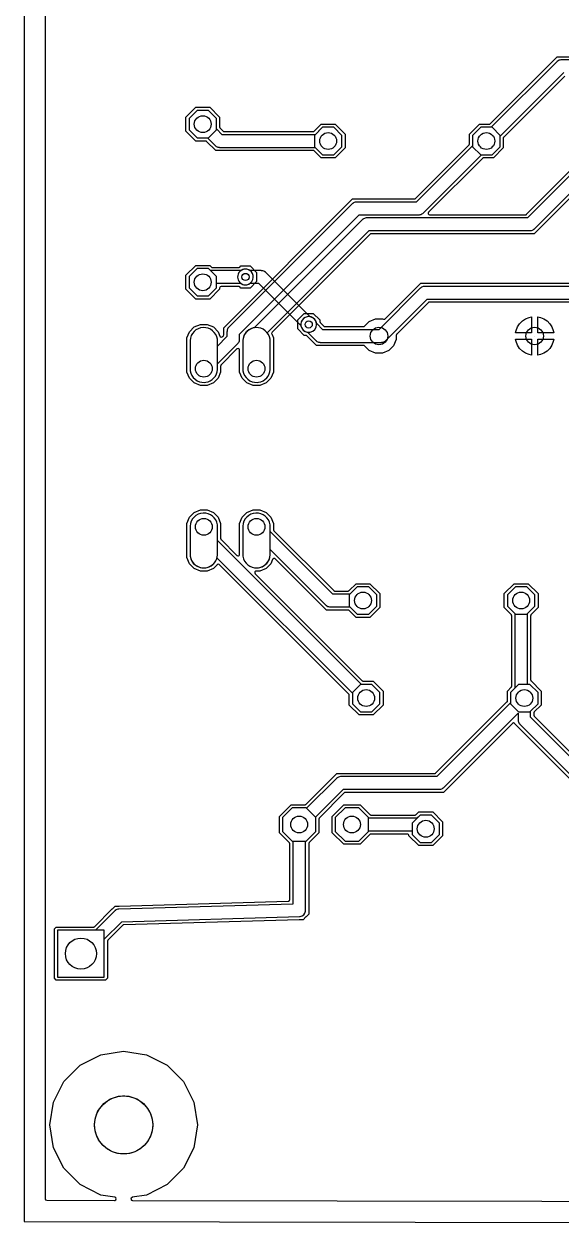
# Model space of a CAD drawing. Header units: millimetres. Extents: x 5.1 to 80.4, y -4 to 85.1.
# Drawn here: x 5.1 to 31, y -4 to 53.8 of the extents above; entities that cross this region are included whole.
import ezdxf

# ---------------------------------------------------------------- set-up
doc = ezdxf.new("R2010")
doc.units = ezdxf.units.MM

msp = doc.modelspace()

# ---------------------------------------------------------------- linework, layer by layer
at = {"layer": '16_copper'}
for points in [[(14.351, 48.748), (14.351, 49.296), (13.964, 49.682), (13.417, 49.682), (13.03, 49.296), (13.03, 48.748), (13.417, 48.362), (13.964, 48.362)], [(20.396, 47.936), (20.396, 48.483), (20.009, 48.87), (19.462, 48.87), (19.075, 48.483), (19.075, 47.936), (19.462, 47.549), (20.009, 47.549)], [(28.016, 47.936), (28.016, 48.483), (27.629, 48.87), (27.082, 48.87), (26.695, 48.483), (26.695, 47.936), (27.082, 47.549), (27.629, 47.549)], [(14.351, 41.128), (14.351, 41.676), (13.964, 42.062), (13.417, 42.062), (13.03, 41.676), (13.03, 41.128), (13.417, 40.742), (13.964, 40.742)], [(22.073, 25.787), (22.073, 26.334), (21.686, 26.721), (21.139, 26.721), (20.752, 26.334), (20.752, 25.787), (21.139, 25.4), (21.686, 25.4)], [(29.693, 25.787), (29.693, 26.334), (29.306, 26.721), (28.759, 26.721), (28.372, 26.334), (28.372, 25.787), (28.759, 25.4), (29.306, 25.4)], [(22.225, 21.088), (22.225, 21.635), (21.838, 22.022), (21.291, 22.022), (20.904, 21.635), (20.904, 21.088), (21.291, 20.701), (21.838, 20.701)], [(29.845, 21.088), (29.845, 21.635), (29.458, 22.022), (28.911, 22.022), (28.524, 21.635), (28.524, 21.088), (28.911, 20.701), (29.458, 20.701)], [(19.139, 14.934), (19.139, 15.597), (18.67, 16.066), (18.007, 16.066), (17.539, 15.597), (17.539, 14.934), (18.007, 14.465), (18.67, 14.465)], [(21.679, 14.934), (21.679, 15.597), (21.21, 16.066), (20.547, 16.066), (20.079, 15.597), (20.079, 14.934), (20.547, 14.465), (21.21, 14.465)], [(25.095, 14.789), (25.095, 15.336), (24.708, 15.723), (24.161, 15.723), (23.774, 15.336), (23.774, 14.789), (24.161, 14.402), (24.708, 14.402)], [(8.948, 10.167), (6.698, 10.167), (6.698, 7.917), (8.948, 7.917)]]:
    msp.add_lwpolyline(points, close=True, dxfattribs=at)
for points in [[(18.87, 38.998, 0.82068), (18.87, 39.742), (18.853, 39.744), (16.726, 41.872), (16.716, 41.879), (16.708, 41.888, 0.144213), (16.551, 41.958), (16.54, 41.959, 0.015609), (16.521, 41.96), (16.51, 41.961), (15.972, 41.961), (15.959, 41.971, 1), (15.537, 41.341), (15.58, 41.316, 0.267949), (15.959, 41.341), (15.972, 41.351), (16.384, 41.351), (18.422, 39.313), (18.424, 39.296, 0.376373), (18.821, 38.992)], [(13.838, 36.582, 0.357805), (14.402, 37.204), (14.402, 38.59), (14.395, 38.654, 0.906346), (13.081, 38.59), (13.081, 37.204), (13.087, 37.139, 0.385742), (13.774, 36.576)], [(16.378, 36.582, 0.357805), (16.942, 37.204), (16.942, 38.59), (16.935, 38.654, 0.906346), (15.621, 38.59), (15.621, 37.204), (15.627, 37.139, 0.385742), (16.314, 36.576)], [(13.838, 27.642, 0.357805), (14.402, 28.263), (14.402, 29.649), (14.395, 29.713, 0.906346), (13.081, 29.649), (13.081, 28.263), (13.087, 28.199, 0.385742), (13.774, 27.635)], [(16.378, 27.642, 0.357805), (16.942, 28.263), (16.942, 29.649), (16.935, 29.713, 0.906346), (15.621, 29.649), (15.621, 28.263), (15.627, 28.199, 0.385742), (16.314, 27.635)]]:
    msp.add_lwpolyline(points, format="xyb", close=True, dxfattribs=at)
at = {"layer": '1_copper'}
for points in [[(6.096, 79.254), (6.096, -2.77), (6.097, -2.776, 0.392332), (6.172, -2.847), (9.446, -2.852), (9.451, -2.851), (9.456, -2.852, 0.866066), (9.458, -2.701), (8.782, -2.594), (7.791, -2.089), (7.005, -1.302), (6.5, -0.311), (6.326, 0.787), (6.5, 1.886), (7.005, 2.877), (7.791, 3.663), (8.782, 4.168), (9.881, 4.342), (10.979, 4.168), (11.97, 3.663), (12.757, 2.877), (13.262, 1.886), (13.436, 0.787), (13.262, -0.311), (12.757, -1.302), (11.97, -2.089), (10.979, -2.594), (10.294, -2.702), (10.289, -2.704), (10.285, -2.704, 0.866047), (10.306, -2.854), (79.324, -2.97)], [(35.981, 50.066), (29.653, 43.739), (21.811, 43.739), (21.803, 43.738), (21.794, 43.737, 0.087654), (21.77, 43.727), (21.764, 43.722), (21.757, 43.716), (17.032, 38.992), (17.031, 38.99), (17.03, 38.989, 0.218345), (17.01, 38.929), (17.013, 38.918), (17.015, 38.911, 0.007884), (17.016, 38.909), (17.094, 38.719), (17.094, 37.075), (16.97, 36.776), (16.742, 36.547), (16.443, 36.424), (16.12, 36.424), (15.821, 36.547), (15.592, 36.776), (15.469, 37.075), (15.469, 38.133), (15.468, 38.136), (15.468, 38.139, 0.54841), (15.355, 38.2), (15.348, 38.194), (15.342, 38.19, 0.015772), (15.339, 38.187), (14.577, 37.425), (14.571, 37.418), (14.566, 37.412, 0.087651), (14.556, 37.387), (14.555, 37.38), (14.554, 37.371), (14.554, 37.075), (14.43, 36.776), (14.202, 36.547), (13.903, 36.424), (13.58, 36.424), (13.281, 36.547), (13.052, 36.776), (12.929, 37.075), (12.929, 38.719), (13.052, 39.018), (13.281, 39.246), (13.58, 39.37), (13.903, 39.37), (14.202, 39.246), (14.43, 39.018), (14.517, 38.808), (14.522, 38.8), (14.527, 38.791, 0.383467), (14.627, 38.772), (14.633, 38.777), (14.642, 38.783), (14.684, 38.826, 0.144302), (14.705, 38.864), (14.705, 38.871), (14.707, 38.88), (14.707, 39.21), (20.912, 45.415), (23.884, 45.415), (23.892, 45.416), (23.901, 45.417, 0.087654), (23.925, 45.427), (23.931, 45.432), (23.938, 45.438), (26.521, 48.021), (26.526, 48.027), (26.531, 48.034, 0.087651), (26.541, 48.058), (26.542, 48.066), (26.543, 48.075), (26.543, 48.546), (27.019, 49.022), (27.49, 49.022), (27.499, 49.023), (27.507, 49.024, 0.087654), (27.532, 49.034), (27.537, 49.039), (27.544, 49.044), (30.773, 52.273), (69.045, 52.273)], [(69.14, 52.121), (30.963, 52.121), (30.951, 52.12), (30.939, 52.12, 0.144215), (30.778, 52.058), (30.77, 52.051, 0.015626), (30.756, 52.039), (30.747, 52.032), (27.585, 48.87), (27.082, 48.87), (26.695, 48.483), (26.695, 47.98), (23.978, 45.263), (21.102, 45.263), (21.09, 45.262), (21.078, 45.262, 0.144215), (20.917, 45.2), (20.909, 45.193, 0.015626), (20.895, 45.181), (20.886, 45.174), (14.948, 39.236), (14.94, 39.227), (14.932, 39.218, 0.144213), (14.862, 39.061), (14.861, 39.05, 0.015609), (14.86, 39.031), (14.859, 39.02), (14.859, 38.785), (14.402, 38.328), (14.402, 38.59), (14.395, 38.654, 0.906346), (13.081, 38.59), (13.081, 37.204), (13.087, 37.139, 0.385742), (13.774, 36.576), (13.838, 36.582, 0.357805), (14.402, 37.204), (14.402, 37.466), (15.379, 38.443), (15.387, 38.452), (15.396, 38.461, 0.144213), (15.466, 38.618), (15.467, 38.629, 0.015609), (15.468, 38.648), (15.469, 38.659), (15.469, 38.894), (21.228, 44.653), (24.105, 44.653), (24.117, 44.654), (24.129, 44.654, 0.144215), (24.289, 44.716), (24.297, 44.723, 0.015626), (24.312, 44.735), (24.32, 44.742), (27.126, 47.549), (27.629, 47.549), (28.016, 47.936), (28.016, 48.439), (31.089, 51.511)], [(31.13, 51.336), (28.191, 48.398), (28.186, 48.391), (28.18, 48.384, 0.087651), (28.17, 48.36), (28.17, 48.353), (28.169, 48.344), (28.169, 47.873), (27.692, 47.396), (27.221, 47.396), (27.213, 47.395), (27.204, 47.395, 0.087654), (27.18, 47.384), (27.174, 47.379), (27.167, 47.374), (24.584, 44.791), (24.584, 44.791), (24.576, 44.783), (24.575, 44.782), (24.574, 44.781), (24.574, 44.78), (24.573, 44.779, 0.54841), (24.61, 44.656), (24.618, 44.655), (24.626, 44.653, 0.015822), (24.63, 44.653), (29.243, 44.653), (29.251, 44.654), (29.26, 44.655, 0.087654), (29.284, 44.665), (29.29, 44.67), (29.297, 44.676), (35.625, 51.003)], [(35.598, 50.762), (29.338, 44.501), (21.59, 44.501), (21.578, 44.5), (21.566, 44.5, 0.144215), (21.405, 44.438), (21.397, 44.431, 0.015626), (21.383, 44.419), (21.374, 44.412), (16.172, 39.209), (16.121, 39.199, 0.330356), (15.621, 38.59), (15.621, 37.204), (15.627, 37.139, 0.385742), (16.314, 36.576), (16.378, 36.582, 0.357805), (16.942, 37.204), (16.942, 38.59), (16.935, 38.654, 0.123338), (16.812, 38.951), (16.796, 38.971), (21.716, 43.891), (29.464, 43.891), (29.476, 43.892), (29.488, 43.892, 0.144215), (29.649, 43.954), (29.657, 43.961, 0.015626), (29.671, 43.973), (29.68, 43.98), (35.94, 50.241)], [(36.464, 40.437), (24.605, 40.437), (24.597, 40.436), (24.588, 40.435, 0.087654), (24.564, 40.425), (24.558, 40.42), (24.551, 40.414), (23.037, 38.901), (23.032, 38.894), (23.027, 38.887, 0.087651), (23.017, 38.863), (23.016, 38.855), (23.015, 38.847), (23.015, 38.646), (22.888, 38.34), (22.654, 38.106), (22.349, 37.98), (22.018, 37.98), (21.712, 38.106), (21.487, 38.332), (21.48, 38.337), (21.474, 38.342, 0.087651), (21.449, 38.352), (21.442, 38.353), (21.433, 38.354), (19.165, 38.354), (18.702, 38.817), (18.696, 38.822), (18.689, 38.828, 0.087651), (18.665, 38.838), (18.657, 38.838), (18.648, 38.839), (18.576, 38.839), (18.265, 39.15), (18.265, 39.59), (18.576, 39.901), (19.016, 39.901), (19.327, 39.59), (19.327, 39.518), (19.328, 39.509), (19.328, 39.501, 0.087654), (19.339, 39.476), (19.344, 39.471), (19.349, 39.464), (19.522, 39.291), (19.529, 39.286), (19.535, 39.28, 0.087651), (19.56, 39.27), (19.567, 39.27), (19.576, 39.268), (21.433, 39.268), (21.442, 39.27), (21.45, 39.27, 0.087654), (21.475, 39.281), (21.48, 39.285), (21.487, 39.291), (21.712, 39.516), (22.018, 39.643), (22.349, 39.643), (22.399, 39.622, 0.229642), (22.465, 39.626), (22.474, 39.632), (22.48, 39.637, 0.007882), (22.482, 39.638), (24.195, 41.351), (38.387, 41.351)], [(38.482, 41.199), (24.384, 41.199), (24.372, 41.198), (24.36, 41.198, 0.144215), (24.199, 41.136), (24.191, 41.129, 0.015626), (24.177, 41.117), (24.168, 41.11), (22.175, 39.116), (19.481, 39.116), (19.17, 39.427), (19.168, 39.444, 1), (18.424, 39.296), (18.437, 39.248, 0.26795), (18.722, 38.998), (18.739, 38.996), (19.139, 38.596), (19.148, 38.588), (19.157, 38.579, 0.144213), (19.314, 38.509), (19.325, 38.508, 0.015609), (19.344, 38.507), (19.355, 38.506), (22.301, 38.506), (22.313, 38.507), (22.325, 38.507, 0.144215), (22.486, 38.569), (22.494, 38.576, 0.015626), (22.508, 38.588), (22.517, 38.596), (24.51, 40.589), (38.608, 40.589)], [(34.736, 14.122), (28.718, 20.14), (28.713, 20.144, 0.39257), (28.61, 20.14), (25.575, 17.105), (25.285, 16.815), (20.566, 16.815), (20.558, 16.814), (20.549, 16.813, 0.087654), (20.525, 16.803), (20.519, 16.798), (20.512, 16.792), (19.314, 15.594), (19.309, 15.587), (19.303, 15.58, 0.087651), (19.293, 15.556), (19.292, 15.548), (19.291, 15.54), (19.291, 14.871), (18.818, 14.398), (18.813, 14.391), (18.808, 14.385, 0.087651), (18.798, 14.36), (18.797, 14.353), (18.796, 14.344), (18.796, 11.138), (18.796, 11.137), (18.796, 11.135), (18.801, 10.946), (18.667, 10.812), (18.667, 10.811), (18.666, 10.81), (18.536, 10.673), (18.346, 10.673), (18.345, 10.673), (18.344, 10.673), (9.888, 10.431), (9.88, 10.43), (9.873, 10.429, 0.094862), (9.847, 10.418), (9.842, 10.413), (9.836, 10.409), (9.123, 9.696), (9.118, 9.689), (9.112, 9.682, 0.087651), (9.102, 9.658), (9.102, 9.65), (9.101, 9.642), (9.101, 7.854), (9.011, 7.765), (6.635, 7.765), (6.546, 7.854), (6.546, 10.231), (6.635, 10.32), (8.422, 10.32), (8.431, 10.321), (8.439, 10.322, 0.087654), (8.464, 10.332), (8.469, 10.337), (8.476, 10.342), (9.334, 11.2), (9.335, 11.201), (9.336, 11.201), (9.466, 11.339), (9.655, 11.339), (9.656, 11.339), (9.657, 11.339), (17.808, 11.572), (17.812, 11.573), (17.817, 11.573, 0.371202), (17.882, 11.648), (17.882, 14.344), (17.88, 14.352), (17.88, 14.361, 0.087654), (17.869, 14.385), (17.865, 14.391), (17.859, 14.398), (17.386, 14.871), (17.386, 15.66), (17.944, 16.218), (18.613, 16.218), (18.622, 16.219), (18.63, 16.22, 0.087654), (18.654, 16.23), (18.66, 16.235), (18.667, 16.24), (19.866, 17.439), (20.156, 17.729), (24.874, 17.729), (24.883, 17.73), (24.891, 17.731, 0.087654), (24.916, 17.741), (24.921, 17.746), (24.928, 17.752), (28.349, 21.173), (28.355, 21.18), (28.36, 21.186, 0.087651), (28.37, 21.211), (28.371, 21.218), (28.372, 21.227), (28.372, 21.698), (28.553, 21.879), (28.558, 21.886), (28.563, 21.892, 0.087651), (28.573, 21.917), (28.574, 21.924), (28.575, 21.933), (28.575, 25.337), (28.574, 25.345), (28.573, 25.353, 0.087654), (28.563, 25.378), (28.558, 25.383), (28.553, 25.39), (28.219, 25.724), (28.219, 26.397), (28.696, 26.873), (29.369, 26.873), (29.845, 26.397), (29.845, 25.724), (29.512, 25.39), (29.507, 25.384), (29.501, 25.377, 0.087651), (29.491, 25.353), (29.491, 25.345), (29.489, 25.337), (29.489, 22.238), (29.491, 22.229), (29.491, 22.221, 0.087654), (29.502, 22.196), (29.506, 22.191), (29.512, 22.184), (29.997, 21.698), (29.997, 21.025), (29.664, 20.691), (29.659, 20.685), (29.654, 20.678, 0.087651), (29.644, 20.654), (29.643, 20.646), (29.642, 20.638), (29.642, 20.541), (29.643, 20.533), (29.644, 20.524, 0.087654), (29.654, 20.5), (29.659, 20.494), (29.664, 20.487), (35.092, 15.059)], [(35.051, 14.884), (29.489, 20.446), (29.489, 20.732), (29.845, 21.088), (29.845, 21.635), (29.458, 22.022), (29.337, 22.022), (29.337, 25.431), (29.693, 25.787), (29.693, 26.334), (29.306, 26.721), (28.759, 26.721), (28.372, 26.334), (28.372, 25.787), (28.727, 25.431), (28.727, 21.838), (28.524, 21.635), (28.524, 21.132), (24.969, 17.577), (20.345, 17.577), (20.333, 17.576), (20.321, 17.576, 0.144215), (20.161, 17.514), (20.153, 17.507, 0.015626), (20.138, 17.495), (20.13, 17.488), (18.689, 16.047), (18.67, 16.066), (18.007, 16.066), (17.539, 15.597), (17.539, 14.934), (18.007, 14.465), (18.034, 14.465), (18.034, 11.426), (9.654, 11.187), (9.646, 11.186), (9.639, 11.186, 0.144215), (9.478, 11.124), (9.466, 11.114), (9.456, 11.106, 0.010169), (9.447, 11.097), (8.517, 10.167), (6.698, 10.167), (6.698, 7.917), (8.948, 7.917), (8.948, 9.736), (9.792, 10.581), (18.348, 10.825), (18.366, 10.827), (18.384, 10.828, 0.340552), (18.642, 11.097), (18.642, 11.11), (18.644, 11.13), (18.644, 14.465), (18.67, 14.465), (19.139, 14.934), (19.139, 15.597), (19.12, 15.616), (20.472, 16.967), (25.095, 16.967), (25.107, 16.968), (25.119, 16.968, 0.144215), (25.28, 17.03), (25.288, 17.037, 0.015626), (25.302, 17.049), (25.311, 17.056), (28.88, 20.626), (28.88, 20.32), (28.881, 20.308), (28.881, 20.296, 0.144215), (28.942, 20.135), (28.949, 20.127, 0.015626), (28.962, 20.113), (28.969, 20.104), (34.709, 14.364)]]:
    msp.add_lwpolyline(points, format="xyb", dxfattribs=at)
for points in [[(19.399, 47.396), (19.066, 47.73), (19.059, 47.735), (19.053, 47.74, 0.087651), (19.028, 47.75), (19.021, 47.751), (19.012, 47.752), (14.314, 47.752), (13.879, 48.187), (13.872, 48.192), (13.866, 48.197, 0.087651), (13.841, 48.207), (13.834, 48.208), (13.825, 48.209), (13.354, 48.209), (12.878, 48.685), (12.878, 49.359), (13.354, 49.835), (14.027, 49.835), (14.503, 49.359), (14.503, 48.887), (14.505, 48.879), (14.505, 48.87, 0.087654), (14.516, 48.846), (14.52, 48.84), (14.526, 48.833), (14.67, 48.689), (14.677, 48.684), (14.684, 48.678, 0.087651), (14.708, 48.668), (14.716, 48.668), (14.724, 48.666), (19.012, 48.666), (19.02, 48.668), (19.029, 48.668, 0.087654), (19.053, 48.679), (19.059, 48.683), (19.066, 48.689), (19.399, 49.022), (20.072, 49.022), (20.549, 48.546), (20.549, 47.873), (20.072, 47.396)], [(20.396, 47.936), (20.396, 48.483), (20.009, 48.87), (19.462, 48.87), (19.107, 48.514), (14.63, 48.514), (14.351, 48.793), (14.351, 49.296), (13.964, 49.682), (13.417, 49.682), (13.03, 49.296), (13.03, 48.748), (13.417, 48.362), (13.92, 48.362), (14.288, 47.994), (14.297, 47.986), (14.305, 47.977, 0.144213), (14.463, 47.907), (14.473, 47.906, 0.015609), (14.492, 47.905), (14.503, 47.904), (19.107, 47.904), (19.462, 47.549), (20.009, 47.549)], [(13.354, 40.589), (12.878, 41.065), (12.878, 41.739), (13.354, 42.215), (14.027, 42.215), (14.107, 42.136), (14.113, 42.13), (14.12, 42.125, 0.087651), (14.144, 42.115), (14.152, 42.114), (14.16, 42.113), (15.423, 42.113), (15.432, 42.114), (15.44, 42.115, 0.087654), (15.465, 42.125), (15.47, 42.13), (15.477, 42.136), (15.528, 42.187), (15.968, 42.187), (16.279, 41.876), (16.279, 41.436), (15.968, 41.125), (15.528, 41.125), (15.477, 41.176), (15.47, 41.182), (15.464, 41.187, 0.087651), (15.439, 41.197), (15.432, 41.198), (15.423, 41.199), (14.58, 41.199), (14.574, 41.198, 0.392588), (14.503, 41.123), (14.503, 41.065), (14.027, 40.589)], [(14.351, 41.128), (14.351, 41.351), (15.524, 41.351), (15.537, 41.341, 1), (15.959, 41.971), (15.916, 41.996, 0.267949), (15.537, 41.971), (15.524, 41.961), (14.066, 41.961), (13.964, 42.062), (13.417, 42.062), (13.03, 41.676), (13.03, 41.128), (13.417, 40.742), (13.964, 40.742)], [(21.228, 20.549), (20.752, 21.025), (20.752, 21.496), (20.751, 21.504), (20.75, 21.513, 0.087654), (20.74, 21.537), (20.735, 21.543), (20.729, 21.55), (14.491, 27.788), (14.487, 27.792, 0.39257), (14.383, 27.788), (14.202, 27.607), (13.903, 27.483), (13.58, 27.483), (13.281, 27.607), (13.052, 27.835), (12.929, 28.134), (12.929, 29.778), (13.052, 30.077), (13.281, 30.305), (13.58, 30.429), (13.903, 30.429), (14.202, 30.305), (14.43, 30.077), (14.554, 29.778), (14.554, 29.05), (14.555, 29.042), (14.556, 29.033, 0.087654), (14.566, 29.009), (14.571, 29.003), (14.577, 28.996), (15.339, 28.234), (15.341, 28.232), (15.343, 28.23, 0.54841), (15.466, 28.267), (15.467, 28.276), (15.468, 28.283, 0.01577), (15.469, 28.288), (15.469, 29.778), (15.592, 30.077), (15.821, 30.305), (16.12, 30.429), (16.443, 30.429), (16.742, 30.305), (16.97, 30.077), (17.094, 29.778), (17.094, 29.482), (17.095, 29.473), (17.096, 29.465, 0.087654), (17.106, 29.44), (17.111, 29.435), (17.117, 29.428), (20.004, 26.54), (20.011, 26.535), (20.018, 26.529, 0.087651), (20.042, 26.519), (20.05, 26.519), (20.058, 26.518), (20.688, 26.518), (20.697, 26.519), (20.705, 26.519, 0.087654), (20.73, 26.53), (20.735, 26.535), (20.742, 26.54), (21.076, 26.873), (21.749, 26.873), (22.225, 26.397), (22.225, 25.724), (21.749, 25.248), (21.076, 25.248), (20.742, 25.581), (20.735, 25.586), (20.729, 25.591, 0.087651), (20.704, 25.601), (20.697, 25.602), (20.688, 25.603), (19.648, 25.603), (17.182, 28.07), (17.174, 28.075), (17.166, 28.081, 0.383473), (17.066, 28.061), (17.063, 28.054), (17.057, 28.045), (16.97, 27.835), (16.742, 27.607), (16.443, 27.483), (16.274, 27.483), (16.271, 27.482), (16.268, 27.483, 0.54841), (16.207, 27.369), (16.213, 27.362), (16.217, 27.356, 0.015772), (16.22, 27.353), (21.376, 22.197), (21.383, 22.191), (21.389, 22.186, 0.087651), (21.414, 22.176), (21.421, 22.175), (21.43, 22.174), (21.901, 22.174), (22.377, 21.698), (22.377, 21.025), (21.901, 20.549)], [(22.225, 21.088), (22.225, 21.635), (21.838, 22.022), (21.335, 22.022), (14.402, 28.955), (14.402, 29.649), (14.395, 29.713, 0.906346), (13.081, 29.649), (13.081, 28.263), (13.087, 28.199, 0.780408), (14.364, 28.073), (14.377, 28.117), (20.904, 21.591), (20.904, 21.088), (21.291, 20.701), (21.838, 20.701)], [(22.073, 25.787), (22.073, 26.334), (21.686, 26.721), (21.139, 26.721), (20.783, 26.365), (19.964, 26.365), (16.942, 29.387), (16.942, 29.649), (16.935, 29.713, 0.906346), (15.621, 29.649), (15.621, 28.263), (15.627, 28.199, 0.906346), (16.942, 28.263), (16.942, 28.525), (19.622, 25.845), (19.631, 25.837), (19.639, 25.829, 0.144213), (19.797, 25.758), (19.807, 25.758, 0.015609), (19.826, 25.756), (19.837, 25.756), (20.783, 25.756), (21.139, 25.4), (21.686, 25.4)], [(24.098, 14.249), (23.622, 14.726), (23.622, 14.732, 0.414214), (23.546, 14.808), (21.8, 14.808), (21.792, 14.807), (21.783, 14.806, 0.087654), (21.759, 14.796), (21.753, 14.791), (21.746, 14.786), (21.273, 14.313), (20.484, 14.313), (19.926, 14.871), (19.926, 15.66), (20.484, 16.218), (21.273, 16.218), (21.746, 15.745), (21.753, 15.74), (21.76, 15.734, 0.087651), (21.784, 15.724), (21.792, 15.724), (21.8, 15.723), (23.914, 15.723), (23.923, 15.724), (23.931, 15.724, 0.087654), (23.955, 15.735), (23.961, 15.74), (23.968, 15.745), (24.098, 15.875), (24.771, 15.875), (25.248, 15.399), (25.248, 14.726), (24.771, 14.249)]]:
    msp.add_lwpolyline(points, format="xyb", close=True, dxfattribs=at)
for points in [[(28.762, 38.964), (28.786, 39.083), (28.857, 39.253), (28.959, 39.406), (29.089, 39.536), (29.241, 39.638), (29.411, 39.708), (29.531, 39.732), (29.531, 38.964)], [(29.836, 38.964), (29.836, 39.732), (29.956, 39.708), (30.125, 39.638), (30.278, 39.536), (30.408, 39.406), (30.51, 39.253), (30.581, 39.083), (30.604, 38.964)], [(29.683, 38.811), (29.683, 38.811), (29.683, 38.811), (29.683, 38.811)], [(29.411, 37.914), (29.241, 37.984), (29.089, 38.086), (28.959, 38.216), (28.857, 38.369), (28.786, 38.539), (28.762, 38.659), (29.531, 38.659), (29.531, 37.89)], [(29.836, 38.659), (30.604, 38.659), (30.581, 38.539), (30.51, 38.369), (30.408, 38.216), (30.278, 38.086), (30.125, 37.984), (29.956, 37.914), (29.836, 37.89)], [(25.095, 14.789), (25.095, 15.336), (24.708, 15.723), (24.161, 15.723), (24.009, 15.57), (21.679, 15.57), (21.679, 15.597), (21.21, 16.066), (20.547, 16.066), (20.079, 15.597), (20.079, 14.934), (20.547, 14.465), (21.21, 14.465), (21.679, 14.934), (21.679, 14.961), (23.774, 14.961), (23.774, 14.789), (24.161, 14.402), (24.708, 14.402)]]:
    msp.add_lwpolyline(points, close=True, dxfattribs=at)
at = {"layer": 'drills_NPTH'}
msp.add_circle((9.881, 0.787), 1.4, dxfattribs=at)
at = {"layer": 'drills_PTH'}
for centre, radius in [((13.691, 49.022), 0.406), ((19.736, 48.209), 0.406), ((27.356, 48.209), 0.406), ((13.691, 41.402), 0.406), ((22.183, 38.811), 0.425), ((29.683, 38.811), 0.425), ((13.741, 37.236), 0.406), ((16.281, 37.236), 0.406), ((13.741, 29.616), 0.406), ((16.281, 29.616), 0.406), ((21.412, 26.06), 0.406), ((29.032, 26.06), 0.406), ((21.565, 21.361), 0.406), ((29.185, 21.361), 0.406), ((18.339, 15.265), 0.406), ((20.879, 15.265), 0.406), ((24.435, 15.062), 0.406), ((7.823, 9.042), 0.75)]:
    msp.add_circle(centre, radius, dxfattribs=at)
at = {"layer": 'drills_via_1_16'}
for centre in [(15.748, 41.656), (18.796, 39.37)]:
    msp.add_circle(centre, 0.175, dxfattribs=at)
at = {"layer": 'holes'}
msp.add_lwpolyline([(11.281, 0.737), (11.273, 0.638), (11.259, 0.539), (11.238, 0.441), (11.21, 0.345), (11.175, 0.251), (11.133, 0.16), (11.085, 0.073), (11.031, -0.012), (10.971, -0.092), (10.906, -0.167), (10.835, -0.238), (10.76, -0.303), (10.68, -0.363), (10.595, -0.417), (10.508, -0.465), (10.417, -0.507), (10.323, -0.542), (10.227, -0.57), (10.129, -0.591), (10.03, -0.605), (9.931, -0.613), (9.831, -0.613), (9.731, -0.605), (9.632, -0.591), (9.534, -0.57), (9.438, -0.542), (9.345, -0.507), (9.254, -0.465), (9.166, -0.417), (9.082, -0.363), (9.002, -0.303), (8.926, -0.238), (8.855, -0.167), (8.79, -0.092), (8.73, -0.012), (8.676, 0.073), (8.628, 0.16), (8.586, 0.251), (8.551, 0.345), (8.523, 0.441), (8.502, 0.539), (8.488, 0.638), (8.481, 0.737), (8.481, 0.837), (8.488, 0.937), (8.502, 1.036), (8.523, 1.134), (8.551, 1.23), (8.586, 1.323), (8.628, 1.414), (8.676, 1.502), (8.73, 1.586), (8.79, 1.666), (8.855, 1.742), (8.926, 1.813), (9.002, 1.878), (9.082, 1.938), (9.166, 1.992), (9.254, 2.04), (9.345, 2.082), (9.438, 2.117), (9.534, 2.145), (9.632, 2.166), (9.731, 2.18), (9.831, 2.187), (9.931, 2.187), (10.03, 2.18), (10.129, 2.166), (10.227, 2.145), (10.323, 2.117), (10.417, 2.082), (10.508, 2.04), (10.595, 1.992), (10.68, 1.938), (10.76, 1.878), (10.835, 1.813), (10.906, 1.742), (10.971, 1.666), (11.031, 1.586), (11.085, 1.502), (11.133, 1.414), (11.175, 1.323), (11.21, 1.23), (11.238, 1.134), (11.259, 1.036), (11.273, 0.937), (11.281, 0.837), (11.281, 0.737)], close=True, dxfattribs=at)
at = {"layer": 'outline'}
msp.add_lwpolyline([(5.08, -3.861), (80.417, -3.988), (80.417, 85.131), (5.08, 85.08), (5.08, -3.861)], close=True, dxfattribs=at)

doc.saveas('drawing.dxf')
